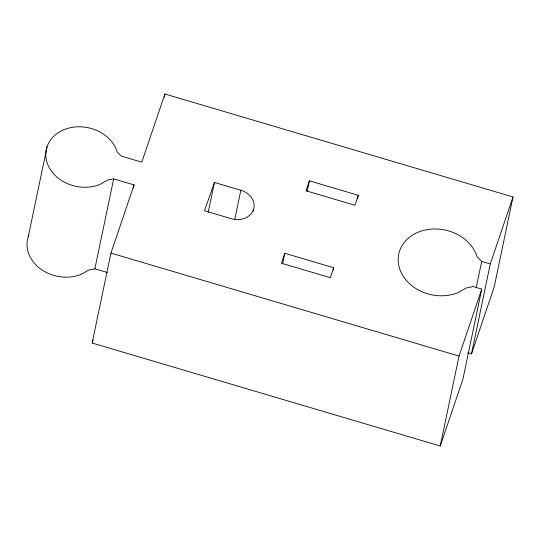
<?xml version="1.0" encoding="UTF-8"?>
<svg xmlns="http://www.w3.org/2000/svg" width="540" height="540" viewBox="0 0 540 540"><rect width="100%" height="100%" fill="white"/><g stroke="black" fill="none" stroke-linecap="round" stroke-linejoin="round"><path stroke-width="0.81" d="M28.303 236.601L47.088 146.678M28.856 235.136A36.491 29.93 11.8 0 0 40.23 268.691A36.491 29.93 11.8 0 0 81.128 274.34L88.681 270.094L94.885 268.805L113.677 178.882L134.075 184.916L133.387 188.21M467.593 352.742L471.488 353.896L490.273 263.966L481.707 261.428L476.975 256.574A40.325 33.075 11.8 0 0 424.798 230.114A40.325 33.075 11.8 0 0 401.794 273.814A40.325 33.075 11.8 0 0 457.988 292.66L466.324 287.975L473.189 286.544L481.754 289.082L462.969 379.013L440.242 446.006L92.158 343.028L110.943 253.098L134.075 184.916M164.228 97.294L164.916 93.994L513 196.972L494.215 286.902L471.488 353.896M208.251 212.146L214.454 182.446L240.833 190.249A18.245 14.965 11.8 0 1 253.483 209.628L253.138 211.275M234.806 219.125L240.833 190.249M282.569 264.006L284.81 253.28L333.72 267.752L333.207 270.223M307.145 191.558L309.386 180.833L358.297 195.304L357.608 198.599M440.242 446.006L459.027 356.076L481.754 289.082M476.192 287.834L481.707 261.428M164.916 93.994L141.784 162.182L121.385 156.148L117.106 151.76A36.491 29.93 11.8 0 0 69.883 127.811A36.491 29.93 11.8 0 0 49.073 167.359A36.491 29.93 11.8 0 0 99.92 184.41L107.467 180.171L113.677 178.882M92.158 343.028L93.231 339.856M284.81 253.28L281.435 263.223L330.345 277.695L333.72 267.752M309.386 180.833L306.011 190.775L354.922 205.247L358.297 195.304M490.273 263.966L513 196.972M214.454 182.446L204.478 210.762L231.201 218.666A18.245 14.965 11.8 0 0 253.483 209.628M110.943 253.098L459.027 356.076M94.885 268.805L107.44 272.518"/></g></svg>
